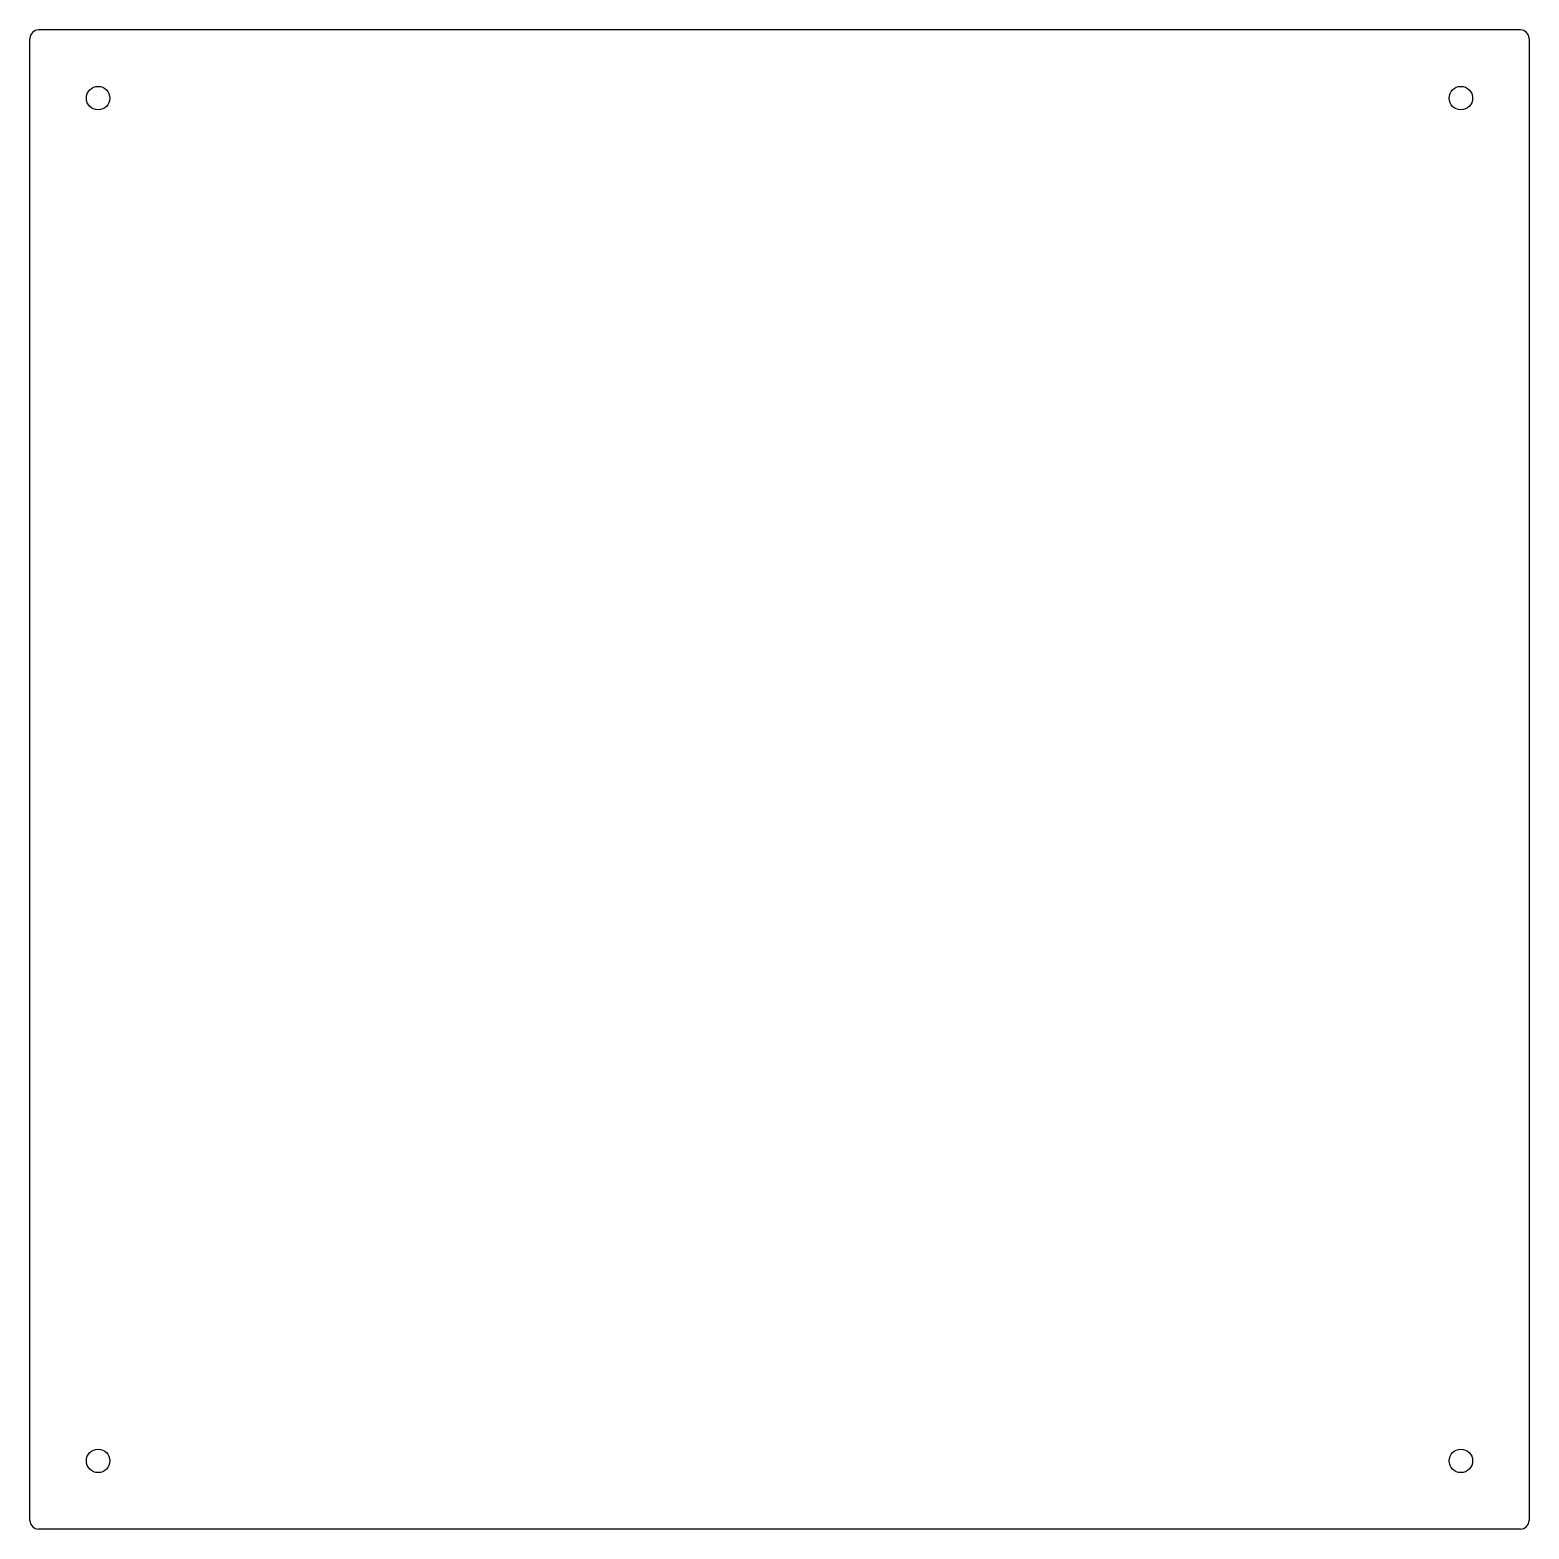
# Model space of a CAD drawing. Header units: millimetres. Extents: x -176 to 176, y -176 to 176.
import ezdxf

# ---------------------------------------------------------------- set-up
doc = ezdxf.new("R2010")
doc.units = ezdxf.units.MM

msp = doc.modelspace()

# ---------------------------------------------------------------- linework, layer by layer
at = {"color": 7, "linetype": 'Continuous', "lineweight": 25}
for p, q in [((-176, -174), (-176, 174)), ((174, 176), (-174, 176)), ((176, 174), (176, -174)), ((174, -176), (-174, -176))]:
    msp.add_line(p, q, dxfattribs=at)
for centre in [(-160, 160), (160, 160), (-160, -160), (160, -160)]:
    msp.add_circle(centre, 2.75, dxfattribs=at)
for centre, start, end in [((-174, 174), 90, 180), ((174, 174), 0, 90), ((-174, -174), 180, 270), ((174, -174), 270, 360)]:
    msp.add_arc(centre, 2, start, end, dxfattribs=at)

doc.saveas('drawing.dxf')
